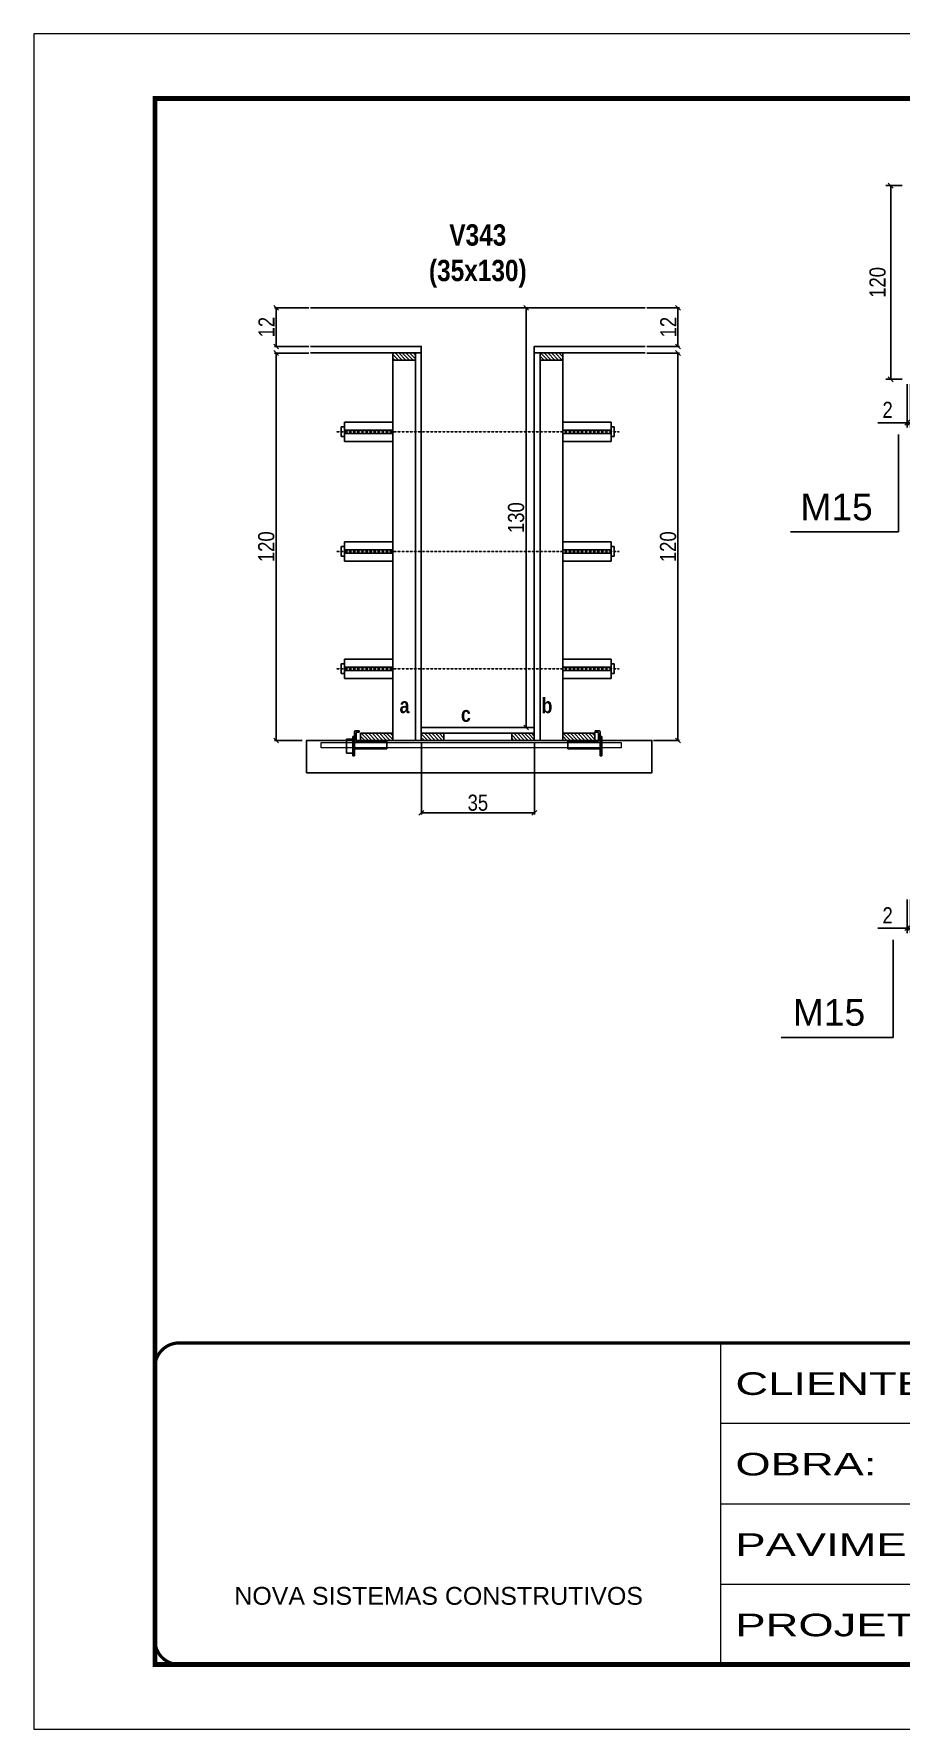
# Model space of a CAD drawing. Extents: x 13154 to 22413, y 1253 to 30260.
# Drawn here: x 14753 to 15290, y 20779 to 21829 of the extents above; entities that cross this region are included whole.
import ezdxf

# ---------------------------------------------------------------- set-up
doc = ezdxf.new("R2010")
doc.units = 0
for name, pattern in [('CONTINUO', [0]), ('DASHED', [0.75, 0.5, -0.25]), ('HIDDEN', [0.375, 0.25, -0.125])]:
    doc.linetypes.add(name, pattern=pattern)
for name, color, linetype in [('barrote', 251, 'Continuous'), ('COTA', 241, 'Continuous'), ('detalhes', 4, 'Continuous'), ('NOMENCLATURA', 7, 'Continuous'), ('Painéis', 200, 'Continuous'), ('presilha', 1, 'Continuous'), ('SARR_2.2x10', 60, 'Continuous'), ('SARR_2.2x7', 40, 'Continuous'), ('SARR_3.5x7', 81, 'Continuous'), ('TENSOR', 3, 'Continuous')]:
    doc.layers.add(name, color=color, linetype=linetype)
for name, color, linetype, lineweight in [('CONCRETO', 251, 'Continuous', 25), ('Folhas', 255, 'Continuous', 9), ('SARRAFO DE PRESSAO', 251, 'DASHED', 9), ('SCO-___-LAJ', 2, 'Continuous', 0)]:
    doc.layers.add(name, color=color, linetype=linetype, lineweight=lineweight)
doc.styles.add('ARIAL', font='arial.ttf')
doc.styles.add('COTA TECNICA', font='techl___.ttf', dxfattribs={"height": 10})
doc.styles.add('COTA TECNICA 2X', font='techl___.ttf', dxfattribs={"height": 10})
doc.styles.get("Standard").update_dxf_attribs({"font": 'arial.ttf'})
doc.styles.add('TECNICA', font='techb___.ttf', dxfattribs={"height": 10})
doc.styles.add('Tecnologia', font='')
doc.styles.get('Tecnologia').set_extended_font_data('Forgotten Futurist')
doc.dimstyles.new('PAINEL', dxfattribs={"dimtxt": 10, "dimasz": 3, "dimexe": 3, "dimexo": 3, "dimgap": 3, "dimtad": 1, "dimdec": 1, "dimzin": 12, "dimdsep": 46, "dimtxsty": 'COTA TECNICA', "dimblk1": 'OBLIQUE', "dimblk2": 'OBLIQUE', "dimsah": 1, "dimcen": 0.9, "dimclrd": 4, "dimclre": 4, "dimclrt": 240, "dimadec": 1, "dimazin": 3, "dimtfac": 1, "dimtdec": 1, "dimtmove": 0, "dimatfit": 3, "dimfxl": 1, "dimtolj": 1, "dimtzin": 12, "dimarcsym": 0})
doc.dimstyles.new('SECAO', dxfattribs={"dimscale": 0.333333, "dimtxt": 5, "dimasz": 9, "dimexe": 3, "dimexo": 3, "dimgap": 3, "dimtad": 1, "dimdec": 1, "dimlfac": 0.5, "dimzin": 12, "dimdsep": 46, "dimtxsty": 'COTA TECNICA 2X', "dimblk1": 'OBLIQUE', "dimblk2": 'OBLIQUE', "dimsah": 1, "dimcen": 0.9, "dimclrd": 4, "dimclre": 4, "dimclrt": 240, "dimadec": 1, "dimazin": 3, "dimtfac": 1, "dimtdec": 1, "dimtmove": 0, "dimatfit": 3, "dimfxl": 1, "dimtolj": 1, "dimtzin": 12, "dimarcsym": 0})

# ---------------------------------------------------------------- blocks, each defined once
blk = doc.blocks.new('9999999999')
at = {"color": 30, "linetype": 'CONTINUO'}
for p, q in [((98564.6, 34230.2), (98564.6, 34429.4)), ((98564.6, 34379.6), (99584, 34379.6)), ((98564.6, 34329.8), (99488, 34329.8)), ((98564.6, 34280), (99488, 34280))]:
    blk.add_line(p, q, dxfattribs=at)
at = {"color": 30, "linetype": 'CONTINUO', "const_width": 2}
blk.add_lwpolyline([(99584, 34230.2), (99584, 34414.4, 0.414214), (99569, 34429.4), (98229, 34429.4, 0.414214), (98214, 34414.4), (98214, 34245.2, 0.414214), (98229, 34230.2), (99584, 34230.2)], format="xyb", dxfattribs=at)
at = {"layer": 'Folhas'}
blk.add_lwpolyline([(98139, 34190.2), (99624, 34190.2), (99624, 35240.2), (98139, 35240.2)], close=True, dxfattribs=at)
at = {"layer": 'Folhas', "color": 30, "const_width": 3}
blk.add_lwpolyline([(98214, 34230.2), (99584, 34230.2), (99584, 35200.2), (98214, 35200.2)], close=True, dxfattribs=at)
at = {"color": 7, "linetype": 'Continuous', "ltscale": 5, "style": 'ARIAL'}
blk.add_text('NOVA SISTEMAS CONSTRUTIVOS', height=11.059, dxfattribs=at).set_placement((98263.2, 34267.2))
at = {"layer": 'Folhas', "color": 7, "style": 'Tecnologia', "width": 1.5}
for s, p in [('CLIENTE:', (98573.7, 34397.2)), ('OBRA:', (98573.7, 34347.3)), ('PAVIMENTO:', (98573.7, 34297.5)), ('PROJETO:', (98573.7, 34247.7))]:
    blk.add_text(s, height=14, dxfattribs=at).set_placement(p)
blk = doc.blocks.new('PRESILHA METÁLICA 1')
at = {"layer": 'presilha'}
for p, q in [((7.5, 10.6), (7.5, 19.9)), ((12, 21), (8.6, 21)), ((9, 11.6), (9, 18.9)), ((12, 19.5), (9.6, 19.5)), ((12, 21), (12, 19.5)), ((0, 13), (6, 13)), ((0, 13), (0, 0)), ((6, 0), (0, 0)), ((6, 15.5), (7.5, 15.5)), ((6, -2.5), (6, 15.5)), ((6, 13), (6, 0)), ((7.5, 15.5), (7.5, -2.5)), ((37.5, 4.1), (7.5, 4.1)), ((37.5, 11), (9.6, 11)), ((37.5, 11), (37.5, 4.1)), ((7.5, -2.5), (6, -2.5))]:
    blk.add_line(p, q, dxfattribs=at)
for centre, radius, start, end in [((8.6, 19.9), 1.14, 90, 180), ((9.6, 18.9), 0.57, 90, 180), ((9.6, 11.6), 0.57, 180, 270)]:
    blk.add_arc(centre, radius, start, end, dxfattribs=at)
blk = doc.blocks.new('PRESILHA METÁLICA 2')
at = {"layer": 'presilha'}
for p, q in [((-5.2, 23.5), (-5.2, 22)), ((-5.2, 23.5), (-1.9, 23.5)), ((-5.2, 22), (-2.8, 22)), ((-2.2, 14.1), (-2.2, 21.4)), ((0.8, 18), (-0.8, 18)), ((-0.8, 18), (-0.8, 0)), ((-0.8, 14.6), (-0.8, 22.4)), ((0.8, 0), (0.8, 18)), ((-30.8, 13.5), (-30.8, 6.6)), ((-30.8, 13.5), (-2.8, 13.5)), ((-30.8, 6.6), (-0.8, 6.6)), ((-0.8, 0), (0.8, 0))]:
    blk.add_line(p, q, dxfattribs=at)
for centre, radius, start, end in [((-2.8, 21.4), 0.57, 0, 90), ((-1.9, 22.4), 1.14, 0, 90), ((-2.8, 14.1), 0.57, 270, 0)]:
    blk.add_arc(centre, radius, start, end, dxfattribs=at)
blk = doc.blocks.new('_Oblique')
at = {"color": 0, "linetype": 'ByBlock', "lineweight": -2}
blk.add_line((-0.5, -0.5), (0.5, 0.5), dxfattribs=at)
blk = doc.blocks.new('*D58')
at = {"layer": 'COTA', "color": 4, "lineweight": -2, "transparency": 16777216}
for p, q in [((15132.7, 21631.5), (15153, 21631.5)), ((15152, 21631.5), (15152, 21391.5)), ((15136.8, 21391.5), (15153, 21391.5))]:
    blk.add_line(p, q, dxfattribs=at)
at = {"layer": 'Defpoints', "color": 0, "transparency": 16777216}
for p in [(15131.7, 21631.5), (15135.8, 21391.5), (15152, 21391.5)]:
    blk.add_point(p, dxfattribs=at)
at = {"layer": 'COTA', "color": 4, "lineweight": -2, "transparency": 16777216, "xscale": 3, "yscale": 3, "zscale": 3}
for p, rotation in [((15152, 21631.5), 90), ((15152, 21391.5), 270)]:
    blk.add_blockref('_Oblique', p, dxfattribs=dict(at, rotation=rotation))
at = {"layer": 'COTA', "color": 240, "transparency": 16777216, "insert": (15145.9, 21511.5), "char_height": 10, "attachment_point": 5, "rotation": 90, "style": 'COTA TECNICA 2X'}
blk.add_mtext('\\A1;120', dxfattribs=at)
blk = doc.blocks.new('*D59')
at = {"layer": 'COTA', "color": 4, "lineweight": -2, "transparency": 16777216}
for p, q in [((15132.7, 21659.5), (15153, 21659.5)), ((15152, 21635.5), (15152, 21659.5)), ((15132.7, 21635.5), (15153, 21635.5))]:
    blk.add_line(p, q, dxfattribs=at)
at = {"layer": 'Defpoints', "color": 0, "transparency": 16777216}
for p in [(15131.7, 21659.5), (15152, 21659.5), (15131.7, 21635.5)]:
    blk.add_point(p, dxfattribs=at)
at = {"layer": 'COTA', "color": 4, "lineweight": -2, "transparency": 16777216, "xscale": 3, "yscale": 3, "zscale": 3}
for p, rotation in [((15152, 21659.5), 90), ((15152, 21635.5), 270)]:
    blk.add_blockref('_Oblique', p, dxfattribs=dict(at, rotation=rotation))
at = {"layer": 'COTA', "color": 240, "transparency": 16777216, "insert": (15146, 21647.5), "char_height": 10, "attachment_point": 5, "rotation": 90, "style": 'COTA TECNICA 2X'}
blk.add_mtext('\\A1;12', dxfattribs=at)
blk = doc.blocks.new('*D60')
at = {"layer": 'COTA', "color": 4, "lineweight": -2, "transparency": 16777216}
for p, q in [((14923.3, 21631.5), (14902, 21631.5)), ((14903, 21631.5), (14903, 21391.5)), ((14919.2, 21391.5), (14902, 21391.5))]:
    blk.add_line(p, q, dxfattribs=at)
at = {"layer": 'Defpoints', "color": 0, "transparency": 16777216}
for p in [(14924.3, 21631.5), (14903, 21391.5), (14920.2, 21391.5)]:
    blk.add_point(p, dxfattribs=at)
at = {"layer": 'COTA', "color": 4, "lineweight": -2, "transparency": 16777216, "xscale": 3, "yscale": 3, "zscale": 3}
for p, rotation in [((14903, 21631.5), 90), ((14903, 21391.5), 270)]:
    blk.add_blockref('_Oblique', p, dxfattribs=dict(at, rotation=rotation))
at = {"layer": 'COTA', "color": 240, "transparency": 16777216, "insert": (14896.9, 21511.5), "char_height": 10, "attachment_point": 5, "rotation": 90, "style": 'COTA TECNICA 2X'}
blk.add_mtext('\\A1;120', dxfattribs=at)
blk = doc.blocks.new('*D775')
at = {"layer": 'COTA', "color": 4, "lineweight": -2, "transparency": 16777216}
for p, q in [((15062, 21659.5), (15056.9, 21659.5)), ((15057.9, 21399.5), (15057.9, 21659.5)), ((15062, 21399.5), (15056.9, 21399.5))]:
    blk.add_line(p, q, dxfattribs=at)
at = {"layer": 'Defpoints', "color": 0, "transparency": 16777216}
for p in [(15057.9, 21659.5), (15063, 21659.5), (15063, 21399.5)]:
    blk.add_point(p, dxfattribs=at)
at = {"layer": 'COTA', "color": 4, "lineweight": -2, "transparency": 16777216, "xscale": 3, "yscale": 3, "zscale": 3}
for p, rotation in [((15057.9, 21659.5), 90), ((15057.9, 21399.5), 270)]:
    blk.add_blockref('_Oblique', p, dxfattribs=dict(at, rotation=rotation))
at = {"layer": 'COTA', "color": 240, "transparency": 16777216, "insert": (15051.7, 21529.5), "char_height": 10, "attachment_point": 5, "rotation": 90, "style": 'COTA TECNICA 2X'}
blk.add_mtext('\\A1;130', dxfattribs=at)
blk = doc.blocks.new('*D776')
at = {"layer": 'COTA', "color": 4, "lineweight": -2, "transparency": 16777216}
for p, q in [((14923.3, 21659.5), (14902, 21659.5)), ((14903, 21635.5), (14903, 21659.5)), ((14923.3, 21635.5), (14902, 21635.5))]:
    blk.add_line(p, q, dxfattribs=at)
at = {"layer": 'Defpoints', "color": 0, "transparency": 16777216}
for p in [(14903, 21659.5), (14924.3, 21659.5), (14924.3, 21635.5)]:
    blk.add_point(p, dxfattribs=at)
at = {"layer": 'COTA', "color": 4, "lineweight": -2, "transparency": 16777216, "xscale": 3, "yscale": 3, "zscale": 3}
for p, rotation in [((14903, 21659.5), 90), ((14903, 21635.5), 270)]:
    blk.add_blockref('_Oblique', p, dxfattribs=dict(at, rotation=rotation))
at = {"layer": 'COTA', "color": 240, "transparency": 16777216, "insert": (14897, 21647.5), "char_height": 10, "attachment_point": 5, "rotation": 90, "style": 'COTA TECNICA 2X'}
blk.add_mtext('\\A1;12', dxfattribs=at)
blk = doc.blocks.new('*D777')
at = {"layer": 'COTA', "color": 4, "lineweight": -2, "transparency": 16777216}
for p, q in [((14993, 21390.5), (14993, 21345.7)), ((15063, 21390.5), (15063, 21345.7)), ((14993, 21346.7), (15063, 21346.7))]:
    blk.add_line(p, q, dxfattribs=at)
at = {"layer": 'Defpoints', "color": 0, "transparency": 16777216}
for p in [(14993, 21391.5), (15063, 21391.5), (15063, 21346.7)]:
    blk.add_point(p, dxfattribs=at)
at = {"layer": 'COTA', "color": 4, "lineweight": -2, "transparency": 16777216, "xscale": 3, "yscale": 3, "zscale": 3, "rotation": 180}
blk.add_blockref('_Oblique', (14993, 21346.7), dxfattribs=at)
at = {"layer": 'COTA', "color": 4, "lineweight": -2, "transparency": 16777216, "xscale": 3, "yscale": 3, "zscale": 3}
blk.add_blockref('_Oblique', (15063, 21346.7), dxfattribs=at)
at = {"layer": 'COTA', "color": 240, "transparency": 16777216, "insert": (15028, 21352.9), "char_height": 10, "attachment_point": 5, "style": 'COTA TECNICA 2X'}
blk.add_mtext('\\A1;35', dxfattribs=at)
blk = doc.blocks.new('*D779')
at = {"layer": 'COTA', "color": 4, "linetype": 'ByBlock', "lineweight": -2, "transparency": 16777216}
for p, q in [((15294, 21612.2), (15294, 21585.3)), ((15296, 21612.2), (15296, 21585.3)), ((15294, 21588.3), (15275.9, 21588.3)), ((15296, 21588.3), (15294, 21588.3)), ((15296, 21588.3), (15299, 21588.3))]:
    blk.add_line(p, q, dxfattribs=at)
at = {"layer": 'Defpoints', "color": 0, "linetype": 'ByBlock', "transparency": 16777216}
for p in [(15294, 21615.2), (15296, 21615.2), (15294, 21588.3)]:
    blk.add_point(p, dxfattribs=at)
at = {"layer": 'COTA', "color": 4, "linetype": 'ByBlock', "lineweight": -2, "transparency": 16777216, "xscale": 3, "yscale": 3, "zscale": 3}
blk.add_blockref('_Oblique', (15294, 21588.3), dxfattribs=at)
at = {"layer": 'COTA', "color": 4, "linetype": 'ByBlock', "lineweight": -2, "transparency": 16777216, "xscale": 3, "yscale": 3, "zscale": 3, "rotation": 180}
blk.add_blockref('_Oblique', (15296, 21588.3), dxfattribs=at)
at = {"layer": 'COTA', "color": 240, "linetype": 'ByBlock', "transparency": 16777216, "insert": (15281.9, 21596.3), "char_height": 10, "attachment_point": 5, "style": 'COTA TECNICA'}
blk.add_mtext('\\A1;2', dxfattribs=at)
blk = doc.blocks.new('*D780')
at = {"layer": 'COTA', "color": 4, "linetype": 'ByBlock', "lineweight": -2, "transparency": 16777216}
for p, q in [((15291, 21735.2), (15280.8, 21735.2)), ((15283.8, 21735.2), (15283.8, 21615.2)), ((15291, 21615.2), (15280.8, 21615.2))]:
    blk.add_line(p, q, dxfattribs=at)
at = {"layer": 'Defpoints', "color": 0, "linetype": 'ByBlock', "transparency": 16777216}
for p in [(15294, 21735.2), (15283.8, 21615.2), (15294, 21615.2)]:
    blk.add_point(p, dxfattribs=at)
at = {"layer": 'COTA', "color": 4, "linetype": 'ByBlock', "lineweight": -2, "transparency": 16777216, "xscale": 3, "yscale": 3, "zscale": 3}
for p, rotation in [((15283.8, 21735.2), 90), ((15283.8, 21615.2), 270)]:
    blk.add_blockref('_Oblique', p, dxfattribs=dict(at, rotation=rotation))
at = {"layer": 'COTA', "color": 240, "linetype": 'ByBlock', "transparency": 16777216, "insert": (15275.7, 21675.2), "char_height": 10, "attachment_point": 5, "rotation": 90, "style": 'COTA TECNICA'}
blk.add_mtext('\\A1;120', dxfattribs=at)
blk = doc.blocks.new('*D764')
at = {"layer": 'COTA', "color": 4, "linetype": 'ByBlock', "lineweight": -2, "transparency": 16777216}
for p, q in [((15294, 21293.1), (15294, 21272.2)), ((15296, 21293.1), (15296, 21272.2)), ((15294, 21275.2), (15275.9, 21275.2)), ((15296, 21275.2), (15294, 21275.2)), ((15296, 21275.2), (15299, 21275.2))]:
    blk.add_line(p, q, dxfattribs=at)
at = {"layer": 'Defpoints', "color": 0, "linetype": 'ByBlock', "transparency": 16777216}
for p in [(15294, 21296.1), (15296, 21296.1), (15294, 21275.2)]:
    blk.add_point(p, dxfattribs=at)
at = {"layer": 'COTA', "color": 4, "linetype": 'ByBlock', "lineweight": -2, "transparency": 16777216, "xscale": 3, "yscale": 3, "zscale": 3}
blk.add_blockref('_Oblique', (15294, 21275.2), dxfattribs=at)
at = {"layer": 'COTA', "color": 4, "linetype": 'ByBlock', "lineweight": -2, "transparency": 16777216, "xscale": 3, "yscale": 3, "zscale": 3, "rotation": 180}
blk.add_blockref('_Oblique', (15296, 21275.2), dxfattribs=at)
at = {"layer": 'COTA', "color": 240, "linetype": 'ByBlock', "transparency": 16777216, "insert": (15281.9, 21283.2), "char_height": 10, "attachment_point": 5, "style": 'COTA TECNICA'}
blk.add_mtext('\\A1;2', dxfattribs=at)

msp = doc.modelspace()

# ---------------------------------------------------------------- hatches: boundary and pattern name
at = {"layer": 'SARR_2.2x10'}
h = msp.add_hatch(dxfattribs=at)
h.set_pattern_fill('ANSI31', color=256, scale=0.5, angle=90)
h.set_pattern_definition([(135, (48148.9027, -102120.6414), (-1.122532015, -1.122532015), [])])
h.paths.add_polyline_path([(14955.36, 21395.93), (14955.36, 21391.53), (14975.36, 21391.53), (14975.36, 21395.93)])
h = msp.add_hatch(dxfattribs=at)
h.set_pattern_fill('ANSI31', color=256, scale=0.5, angle=90)
h.set_pattern_definition([(135, (48274.1027, -102120.6414), (-1.122532015, -1.122532015), [])])
h.paths.add_polyline_path([(15080.56, 21395.93), (15080.56, 21391.53), (15100.56, 21391.53), (15100.56, 21395.93)])
at = {"layer": 'SARR_2.2x7'}
h = msp.add_hatch(dxfattribs=at)
h.set_pattern_fill('ANSI31', color=256, scale=0.5, angle=90)
h.set_pattern_definition([(135, (48142.9027, -101885.0414), (-1.122532015, -1.122532015), [])])
h.paths.add_polyline_path([(14989.36, 21631.53), (14989.36, 21627.13), (14975.36, 21627.13), (14975.36, 21631.53)])
h = msp.add_hatch(dxfattribs=at)
h.set_pattern_fill('ANSI31', color=256, scale=0.5, angle=90)
h.set_pattern_definition([(135, (48194.9027, -101885.0414), (-1.122532015, -1.122532015), [])])
h.paths.add_polyline_path([(15066.56, 21631.53), (15066.56, 21627.13), (15080.56, 21627.13), (15080.56, 21631.53)])
h = msp.add_hatch(dxfattribs=at)
h.set_pattern_fill('ANSI31', color=256, scale=0.5, angle=90)
h.set_pattern_definition([(135, (48228.5027, -102120.6414), (-1.122532015, -1.122532015), [])])
h.paths.add_polyline_path([(15006.96, 21391.53), (15006.96, 21395.93), (14992.96, 21395.93), (14992.96, 21391.53)])
h = msp.add_hatch(dxfattribs=at)
h.set_pattern_fill('ANSI31', color=256, scale=0.5, angle=90)
h.set_pattern_definition([(135, (48198.5027, -102120.6414), (-1.122532015, -1.122532015), [])])
h.paths.add_polyline_path([(15048.96, 21391.53), (15048.96, 21395.93), (15062.96, 21395.93), (15062.96, 21391.53)])

# ---------------------------------------------------------------- linework, layer by layer
at = {"ltscale": 3}
for p, q in [((14945.36, 21576.74), (14945.36, 21588.74)), ((14945.36, 21588.74), (14975.36, 21588.74)), ((15110.56, 21588.74), (15080.56, 21588.74)), ((15110.56, 21576.74), (15110.56, 21588.74)), ((14943.36, 21579.74), (14943.36, 21585.74)), ((14945.36, 21585.74), (14943.36, 21585.74)), ((14945.36, 21579.74), (14943.36, 21579.74)), ((14975.36, 21583.74), (14945.36, 21583.74)), ((14975.36, 21581.74), (14945.36, 21581.74)), ((15080.56, 21583.74), (15110.56, 21583.74)), ((15080.56, 21581.74), (15110.56, 21581.74)), ((15110.56, 21585.74), (15112.56, 21585.74)), ((15110.56, 21579.74), (15112.56, 21579.74)), ((15112.56, 21579.74), (15112.56, 21585.74)), ((14945.36, 21576.74), (14975.36, 21576.74)), ((15110.56, 21576.74), (15080.56, 21576.74)), ((14945.36, 21514.61), (14945.36, 21502.61)), ((14945.36, 21514.61), (14975.36, 21514.61)), ((15110.56, 21514.61), (15080.56, 21514.61)), ((15110.56, 21514.61), (15110.56, 21502.61)), ((14943.36, 21511.61), (14943.36, 21505.61)), ((14945.36, 21511.61), (14943.36, 21511.61)), ((14945.36, 21505.61), (14943.36, 21505.61)), ((14975.36, 21509.61), (14945.36, 21509.61)), ((14975.36, 21507.61), (14945.36, 21507.61)), ((15080.56, 21509.61), (15110.56, 21509.61)), ((15080.56, 21507.61), (15110.56, 21507.61)), ((15110.56, 21511.61), (15112.56, 21511.61)), ((15110.56, 21505.61), (15112.56, 21505.61)), ((15112.56, 21511.61), (15112.56, 21505.61)), ((14945.36, 21502.61), (14975.36, 21502.61)), ((15110.56, 21502.61), (15080.56, 21502.61)), ((14945.36, 21441.92), (14945.36, 21429.92)), ((14945.36, 21441.92), (14975.36, 21441.92)), ((15110.56, 21441.92), (15080.56, 21441.92)), ((15110.56, 21441.92), (15110.56, 21429.92)), ((14943.36, 21438.92), (14943.36, 21432.92)), ((14945.36, 21438.92), (14943.36, 21438.92)), ((14945.36, 21432.92), (14943.36, 21432.92)), ((14975.36, 21436.92), (14945.36, 21436.92)), ((14975.36, 21434.92), (14945.36, 21434.92)), ((15080.56, 21436.92), (15110.56, 21436.92)), ((15080.56, 21434.92), (15110.56, 21434.92)), ((15110.56, 21438.92), (15112.56, 21438.92)), ((15110.56, 21432.92), (15112.56, 21432.92)), ((15112.56, 21438.92), (15112.56, 21432.92)), ((14945.36, 21429.92), (14975.36, 21429.92)), ((15110.56, 21429.92), (15080.56, 21429.92))]:
    msp.add_line(p, q, dxfattribs=at)
at = {"layer": 'barrote'}
msp.add_lwpolyline([(14921.91, 21371.53), (15135.83, 21371.53), (15135.83, 21391.53), (14921.91, 21391.53)], close=True, dxfattribs=at)
at = {"layer": 'CONCRETO', "linetype": 'Continuous'}
msp.add_line((14924.27, 21659.53), (15131.66, 21659.53), dxfattribs=at)
at = {"layer": 'detalhes', "color": 250}
msp.add_line((14921.91, 21371.53), (14921.91, 21391.53), dxfattribs=at)
at = {"layer": 'NOMENCLATURA', "linetype": 'Continuous'}
for p, q in [((15288.62, 21581.02), (15288.62, 21520.69)), ((15221.81, 21520.69), (15288.62, 21520.69)), ((15285.4, 21267.96), (15285.4, 21207.62)), ((15216.02, 21207.62), (15285.4, 21207.62))]:
    msp.add_line(p, q, dxfattribs=at)
at = {"layer": 'Painéis', "linetype": 'Continuous', "elevation": 0}
for points in [[(14924.27, 21631.53), (14992.96, 21631.53), (14992.96, 21635.53), (14924.27, 21635.53)], [(15131.66, 21631.53), (15062.96, 21631.53), (15062.96, 21635.53), (15131.66, 21635.53)]]:
    msp.add_lwpolyline(points, dxfattribs=at)
at = {"layer": 'Painéis', "linetype": 'Continuous'}
for points in [[(14989.36, 21391.53), (14989.36, 21631.53), (14992.96, 21631.53), (14992.96, 21391.53)], [(15066.56, 21391.53), (15066.56, 21631.53), (15062.96, 21631.53), (15062.96, 21391.53)], [(15062.96, 21399.53), (14992.96, 21399.53), (14992.96, 21395.93), (15062.96, 21395.93)]]:
    msp.add_lwpolyline(points, close=True, dxfattribs=at)
at = {"layer": 'SARR_2.2x10'}
for points in [[(14955.36, 21395.93), (14975.36, 21395.93), (14975.36, 21391.53), (14955.36, 21391.53)], [(15080.56, 21395.93), (15100.56, 21395.93), (15100.56, 21391.53), (15080.56, 21391.53)]]:
    msp.add_lwpolyline(points, close=True, dxfattribs=at)
at = {"layer": 'SARR_2.2x7', "elevation": 0}
for points in [[(14975.36, 21631.53), (14989.36, 21631.53), (14989.36, 21627.13), (14975.36, 21627.13)], [(15080.56, 21631.53), (15066.56, 21631.53), (15066.56, 21627.13), (15080.56, 21627.13)]]:
    msp.add_lwpolyline(points, close=True, dxfattribs=at)
at = {"layer": 'SARR_2.2x7'}
for points in [[(14992.96, 21395.93), (15006.96, 21395.93), (15006.96, 21391.53), (14992.96, 21391.53)], [(15062.96, 21395.93), (15048.96, 21395.93), (15048.96, 21391.53), (15062.96, 21391.53)]]:
    msp.add_lwpolyline(points, close=True, dxfattribs=at)
at = {"layer": 'SARR_3.5x7'}
for points in [[(14989.36, 21627.13), (14975.36, 21627.13), (14975.36, 21391.53), (14989.36, 21391.53)], [(15066.56, 21627.13), (15080.56, 21627.13), (15080.56, 21391.53), (15066.56, 21391.53)]]:
    msp.add_lwpolyline(points, close=True, dxfattribs=at)
at = {"layer": 'SCO-___-LAJ', "color": 1}
msp.add_lwpolyline([(14930.91, 21390.19), (15116.7, 21390.19), (15116.7, 21387), (14930.91, 21387)], close=True, dxfattribs=at)
at = {"layer": 'TENSOR', "linetype": 'HIDDEN', "ltscale": 0.5}
for p, q in [((14940.36, 21582.74), (15115.56, 21582.74)), ((14940.36, 21508.61), (15115.56, 21508.61)), ((14940.36, 21435.92), (15115.56, 21435.92))]:
    msp.add_line(p, q, dxfattribs=at)

# ---------------------------------------------------------------- block references
at = {"layer": 'presilha', "xscale": 0.6666666666666666, "yscale": 0.6666666666666666, "zscale": 0.6666666666666666}
for name, p in [('PRESILHA METÁLICA 1', (14946.5, 21383.56)), ('PRESILHA METÁLICA 2', (15104.24, 21381.89))]:
    msp.add_blockref(name, p, dxfattribs=at)
at = {"layer": 'SARRAFO DE PRESSAO', "color": 6, "linetype": 'ByBlock'}
msp.add_blockref('9999999999', (-83386.1, -13411.06), dxfattribs=at)

# ---------------------------------------------------------------- texts
at = {"layer": 'detalhes', "style": 'TECNICA'}
for s, p in [('a', (14979.49, 21408.42)), ('c', (15017.52, 21403)), ('b', (15067.46, 21408.41))]:
    msp.add_text(s, height=9.6, dxfattribs=at).set_placement(p)
at = {"layer": 'NOMENCLATURA', "linetype": 'Continuous'}
for p in [(15227.84, 21527.89), (15223.17, 21214.82)]:
    msp.add_text('M15', height=16.5, dxfattribs=at).set_placement(p)
at = {"layer": 'NOMENCLATURA', "insert": (15027.96, 21711.22), "char_height": 13.2, "attachment_point": 2, "style": 'TECNICA'}
msp.add_mtext_dynamic_manual_height_columns('V343\\P(35x130)', width=300.2766, gutter_width=1, heights=[0], dxfattribs=at)

# ---------------------------------------------------------------- dimensions: what is measured, and where the dimension line sits
at = {"layer": 'COTA', "linetype": 'ByBlock'}
for base, p1, p2, angle, picture, middle in [((15283.79, 21615.18), (15293.97, 21735.18), (15293.97, 21615.18), 90, '*D780', (15275.69, 21675.18)), ((15293.97, 21275.19), (15295.97, 21296.09), (15293.97, 21296.09), 180, '*D764', (15281.92, 21283.19))]:
    dim = msp.add_linear_dim(base=base, p1=p1, p2=p2, angle=angle, dimstyle='PAINEL', dxfattribs=at)
    dim.commit()
    dim.dimension.update_dxf_attribs({"geometry": picture, "text_midpoint": middle})
at = {"layer": 'COTA'}
for base, p1, p2, picture, middle in [((14903.05, 21659.53), (14924.27, 21635.53), (14924.27, 21659.53), '*D776', (14896.99, 21647.53)), ((15057.89, 21659.53), (15062.96, 21399.53), (15062.96, 21659.53), '*D775', (15051.67, 21529.53)), ((15152.01, 21659.53), (15131.66, 21635.53), (15131.66, 21659.53), '*D59', (15145.95, 21647.53)), ((14903.05, 21391.53, 0), (14924.27, 21631.53), (14920.15, 21391.53, 0), '*D60', (14896.94, 21511.53, 0)), ((15152.01, 21391.53, 0), (15131.66, 21631.53), (15135.78, 21391.53, 0), '*D58', (15145.91, 21511.53, 0))]:
    dim = msp.add_linear_dim(base=base, p1=p1, p2=p2, angle=90, dimstyle='SECAO', dxfattribs=at)
    dim.commit()
    dim.dimension.update_dxf_attribs({"geometry": picture, "text_midpoint": middle})
at = {"layer": 'COTA', "linetype": 'ByBlock'}
dim = msp.add_linear_dim(base=(15293.97, 21588.25), p1=(15295.97, 21615.18), p2=(15293.97, 21615.18), dimstyle='PAINEL', dxfattribs=at)
dim.commit()
dim.dimension.update_dxf_attribs({"geometry": '*D779', "text_midpoint": (15281.92, 21596.25)})
at = {"layer": 'COTA'}
dim = msp.add_linear_dim(base=(15062.96, 21346.7), p1=(14992.96, 21391.53), p2=(15062.96, 21391.53), dimstyle='SECAO', dxfattribs=at)
dim.commit()
dim.dimension.update_dxf_attribs({"geometry": '*D777', "text_midpoint": (15027.96, 21352.92)})

doc.saveas('drawing.dxf')
